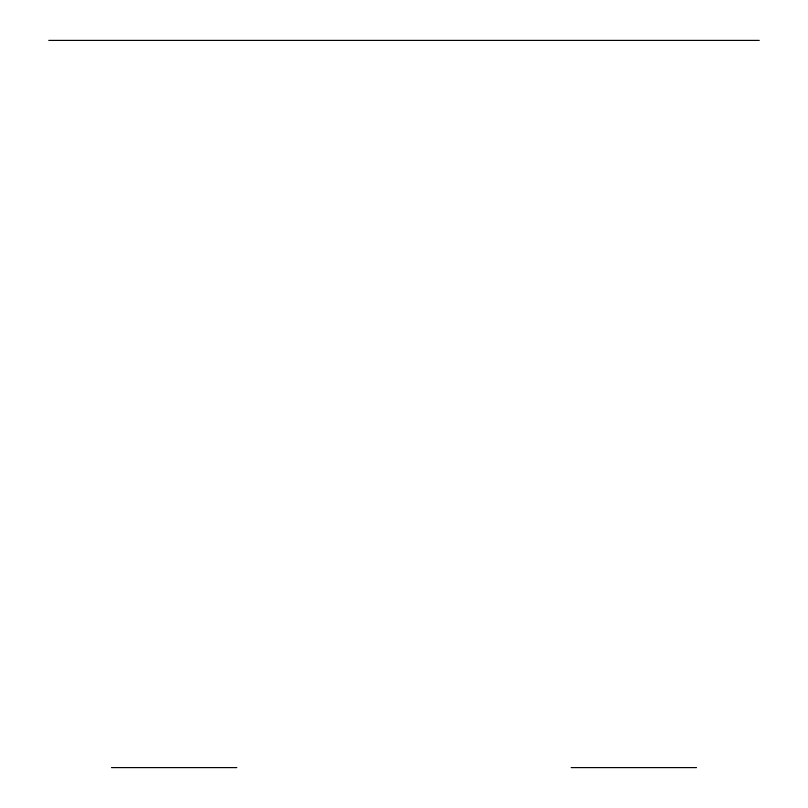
<?xml version="1.0" encoding="UTF-8"?>
<svg xmlns="http://www.w3.org/2000/svg" width="808" height="808" viewBox="0 0 808 808"><rect width="100%" height="100%" fill="white"/><g stroke="black" fill="none" stroke-linecap="round" stroke-linejoin="round"><path stroke-width="1.21" d="M48.763 40.4L759.237 40.4M111.443 767.6L236.825 767.6M571.175 767.6L696.557 767.6"/></g></svg>
